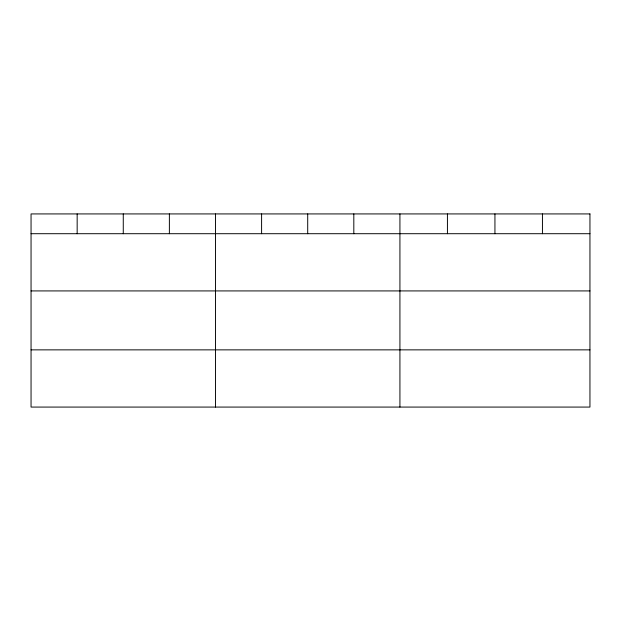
<?xml version="1.0" encoding="UTF-8"?>
<svg xmlns="http://www.w3.org/2000/svg" width="621" height="621" viewBox="0 0 621 621"><rect width="100%" height="100%" fill="white"/><g stroke="black" fill="none" stroke-linecap="round" stroke-linejoin="round"><path stroke-width="0.93" d="M31.05 233.706L589.95 233.706M31.05 290.923L589.95 290.923M31.05 349.864L589.95 349.864M542.443 213.927L542.443 233.706M494.937 213.927L494.937 233.706M447.43 213.927L447.43 233.706M399.924 213.927L399.924 407.073M353.815 213.927L353.815 233.706M307.705 213.927L307.705 233.706M261.596 213.927L261.596 233.706M215.487 213.927L215.487 407.073M169.378 213.927L169.378 233.706M123.269 213.927L123.269 233.706M77.159 213.927L77.159 233.706M589.95 213.927L31.05 213.927L31.05 407.073L589.95 407.073L589.95 213.927"/></g></svg>
